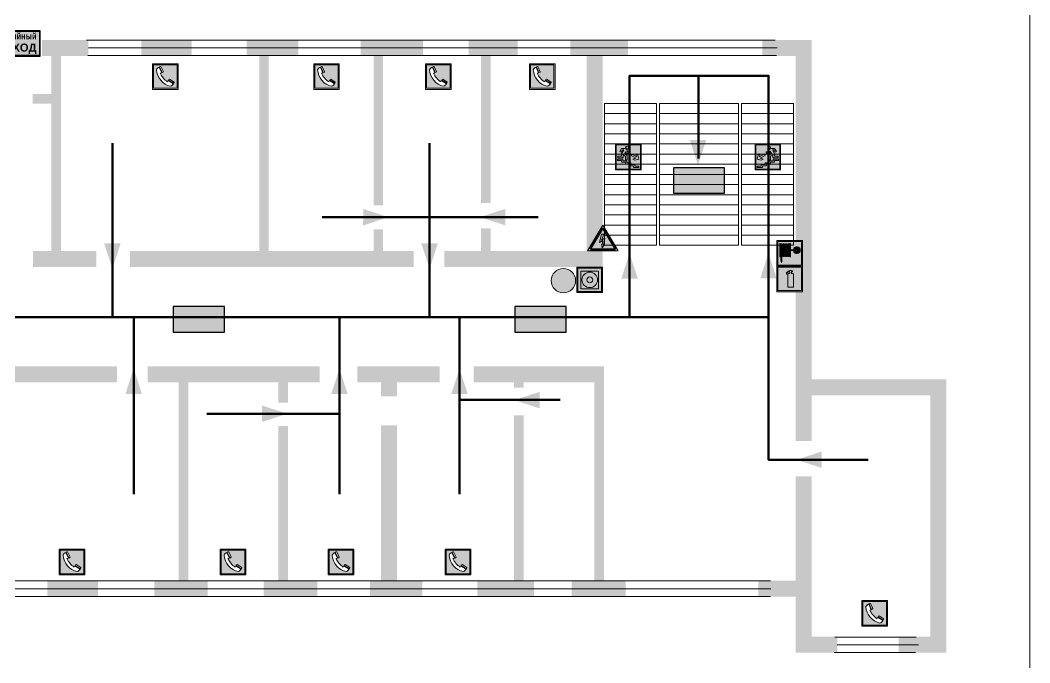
# Model space of a CAD drawing. Header units: millimetres. Extents: x 13114 to 67229, y 22859 to 38520.
# Drawn here: x 24686.5 to 25001.8, y 35251.5 to 35452.3 of the extents above; entities that cross this region are included whole.
import ezdxf

# ---------------------------------------------------------------- set-up
doc = ezdxf.new("R2010")
doc.units = ezdxf.units.MM
doc.layers.add('План_Штампы', color=7, linetype='Continuous')
doc.styles.add('обычный', font='arial.ttf')

# ---------------------------------------------------------------- blocks, each defined once
blk = doc.blocks.new('вниз')
at = {"lineweight": 0, "true_color": 0xffffff}
h = blk.add_hatch(color=7, dxfattribs=at)
h.dxf.hatch_style = 1
h.paths.add_polyline_path([(40994.51, -4472.22), (40986.51, -4472.22), (40986.51, -4480.22), (40994.51, -4480.22)])
h.paths.add_polyline_path([(40994.31, -4472.42), (40994.31, -4480.01), (40986.71, -4480.01), (40986.71, -4472.42)], flags=16)
h.paths.add_polyline_path([(40988.43, -4473.53), (40989.43, -4473.53), (40990.19, -4473.96), (40990.19, -4474.6), (40991, -4474.6), (40991, -4475.06), (40989.73, -4475.06), (40989.73, -4474.46), (40989.3, -4475.18), (40990.17, -4475.7), (40990.17, -4477.11), (40989.63, -4477.11), (40989.63, -4476.01), (40988.94, -4475.59), (40988.94, -4476.46), (40988.94, -4476.46), (40987.47, -4476.46), (40987.26, -4476.46), (40987.26, -4475.92), (40988.4, -4475.92), (40988.4, -4475.2), (40989.1, -4473.99), (40988.66, -4473.99), (40988.24, -4474.7), (40987.86, -4474.47), (40988.41, -4473.56)], flags=0)
h.paths.add_polyline_path([(40990.55, -4473.29, -1), (40989.69, -4473.29, -1)], flags=0)
h.paths.add_polyline_path([(40988.85, -4476.89), (40988.85, -4477.43), (40990.1, -4477.43), (40990.1, -4477.99), (40991.34, -4477.99), (40991.34, -4478.54), (40992.59, -4478.54), (40992.59, -4479.09), (40993.83, -4479.09), (40993.83, -4479.52), (40992.17, -4479.52), (40992.17, -4478.97), (40990.91, -4478.97), (40990.91, -4478.41), (40989.68, -4478.41), (40989.68, -4477.86), (40988.43, -4477.86), (40988.43, -4477.31), (40987.6, -4477.31), (40987.18, -4477.31), (40987.18, -4476.89)], flags=0)
h.paths.add_polyline_path([(40991.61, -4475.33), (40993.12, -4476.2), (40992.9, -4475.27), (40993.48, -4475.6), (40993.83, -4476.88), (40992.56, -4477.22), (40991.97, -4476.88), (40992.9, -4476.61), (40991.38, -4475.74), (40991.58, -4475.39)], flags=0)
h.paths.add_polyline_path([(40990.19, -4473.96), (40989.43, -4473.53), (40988.43, -4473.53), (40988.41, -4473.56), (40987.86, -4474.47), (40988.24, -4474.7), (40988.66, -4473.99), (40989.1, -4473.99), (40988.4, -4475.2), (40988.4, -4475.92), (40987.26, -4475.92), (40987.26, -4476.46), (40987.47, -4476.46), (40988.94, -4476.46), (40988.94, -4476.27), (40988.94, -4475.59), (40989.63, -4476.01), (40989.63, -4477.11), (40990.17, -4477.11), (40990.17, -4475.7), (40989.3, -4475.18), (40989.73, -4474.46), (40989.73, -4475.06), (40991, -4475.06), (40991, -4474.6), (40990.19, -4474.6)], flags=0)
h.paths.add_polyline_path([(40990.55, -4473.29, 1), (40989.69, -4473.29, 1)], flags=0)
h.paths.add_polyline_path([(40991.61, -4475.33), (40991.58, -4475.39), (40991.38, -4475.74), (40992.9, -4476.61), (40991.97, -4476.88), (40992.56, -4477.22), (40993.83, -4476.88), (40993.48, -4475.6), (40992.9, -4475.27), (40993.12, -4476.2)], flags=0)
h.paths.add_polyline_path([(40990.1, -4477.43), (40988.85, -4477.43), (40988.85, -4476.89), (40987.18, -4476.89), (40987.18, -4477.31), (40987.6, -4477.31), (40988.43, -4477.31), (40988.43, -4477.86), (40989.68, -4477.86), (40989.68, -4478.41), (40990.91, -4478.41), (40990.91, -4478.97), (40992.17, -4478.97), (40992.17, -4479.52), (40993.83, -4479.52), (40993.83, -4479.09), (40992.59, -4479.09), (40992.59, -4478.54), (40991.34, -4478.54), (40991.34, -4477.99), (40990.1, -4477.99)], flags=0)
at = {"lineweight": 0}
h = blk.add_hatch(color=126, dxfattribs=at)
h.dxf.hatch_style = 1
h.paths.add_polyline_path([(40994.31, -4472.42), (40986.71, -4472.42), (40986.71, -4480.01), (40994.31, -4480.01)])
h.paths.add_polyline_path([(40988.43, -4473.53), (40989.43, -4473.53), (40990.19, -4473.96), (40990.19, -4474.6), (40991, -4474.6), (40991, -4475.06), (40989.73, -4475.06), (40989.73, -4474.46), (40989.3, -4475.18), (40990.17, -4475.7), (40990.17, -4477.11), (40989.63, -4477.11), (40989.63, -4476.01), (40988.94, -4475.59), (40988.94, -4476.46), (40988.94, -4476.46), (40987.47, -4476.46), (40987.26, -4476.46), (40987.26, -4475.92), (40988.4, -4475.92), (40988.4, -4475.2), (40989.1, -4473.99), (40988.66, -4473.99), (40988.24, -4474.7), (40987.86, -4474.47), (40988.41, -4473.56)], flags=16)
h.paths.add_polyline_path([(40990.55, -4473.29, -1), (40989.69, -4473.29, -1)], flags=16)
h.paths.add_polyline_path([(40988.85, -4476.89), (40988.85, -4477.43), (40990.1, -4477.43), (40990.1, -4477.99), (40991.34, -4477.99), (40991.34, -4478.54), (40992.59, -4478.54), (40992.59, -4479.09), (40993.83, -4479.09), (40993.83, -4479.52), (40992.17, -4479.52), (40992.17, -4478.97), (40990.91, -4478.97), (40990.91, -4478.41), (40989.68, -4478.41), (40989.68, -4477.86), (40988.43, -4477.86), (40988.43, -4477.31), (40987.6, -4477.31), (40987.18, -4477.31), (40987.18, -4476.89)], flags=16)
h.paths.add_polyline_path([(40991.61, -4475.33), (40993.12, -4476.2), (40992.9, -4475.27), (40993.48, -4475.6), (40993.83, -4476.88), (40992.56, -4477.22), (40991.97, -4476.88), (40992.9, -4476.61), (40991.38, -4475.74), (40991.58, -4475.39)], flags=16)
at = {"lineweight": 0, "true_color": 0xffffff}
h = blk.add_hatch(color=7, dxfattribs=at)
h.dxf.hatch_style = 1
h.paths.add_polyline_path([(40989.73, -4474.46), (40989.73, -4475.06), (40991, -4475.06), (40991, -4474.6), (40990.19, -4474.6), (40990.19, -4473.96), (40989.43, -4473.53), (40988.43, -4473.53), (40988.41, -4473.56), (40987.86, -4474.47), (40988.24, -4474.7), (40988.66, -4473.99), (40989.1, -4473.99), (40988.4, -4475.2), (40988.4, -4475.92), (40987.26, -4475.92), (40987.26, -4476.46), (40987.47, -4476.46), (40988.94, -4476.46), (40988.94, -4475.59), (40989.63, -4476.01), (40989.63, -4477.11), (40990.17, -4477.11), (40990.17, -4475.7), (40989.3, -4475.18)])
h.paths.add_polyline_path([(40989.69, -4473.29, 1), (40990.55, -4473.29, 1)])
h.paths.add_polyline_path([(40991.61, -4475.33), (40991.58, -4475.39), (40991.38, -4475.74), (40992.9, -4476.61), (40991.97, -4476.88), (40992.56, -4477.22), (40993.83, -4476.88), (40993.48, -4475.6), (40992.9, -4475.27), (40993.12, -4476.2)])
h.paths.add_polyline_path([(40990.1, -4477.43), (40988.85, -4477.43), (40988.85, -4476.89), (40987.18, -4476.89), (40987.18, -4477.31), (40987.6, -4477.31), (40988.43, -4477.31), (40988.43, -4477.86), (40989.68, -4477.86), (40989.68, -4478.41), (40990.91, -4478.41), (40990.91, -4478.97), (40992.17, -4478.97), (40992.17, -4479.52), (40993.83, -4479.52), (40993.83, -4479.09), (40992.59, -4479.09), (40992.59, -4478.54), (40991.34, -4478.54), (40991.34, -4477.99), (40990.1, -4477.99)])
at = {"color": 126, "lineweight": 0}
for points in [[(40986.51, -4472.22), (40994.51, -4472.22), (40994.51, -4480.22), (40986.51, -4480.22)], [(40986.71, -4472.42), (40994.31, -4472.42), (40994.31, -4480.01), (40986.71, -4480.01)]]:
    blk.add_lwpolyline(points, close=True, dxfattribs=at)
for points in [[(40987.47, -4476.46), (40987.26, -4476.46), (40987.26, -4475.92), (40988.4, -4475.92), (40988.4, -4475.2), (40989.1, -4473.99), (40988.66, -4473.99), (40988.24, -4474.7), (40987.86, -4474.47), (40988.41, -4473.56), (40988.43, -4473.53), (40989.43, -4473.53), (40990.19, -4473.96), (40990.19, -4474.6), (40991, -4474.6), (40991, -4475.06), (40989.73, -4475.06), (40989.73, -4474.46), (40989.3, -4475.18), (40990.17, -4475.7), (40990.17, -4477.11), (40989.63, -4477.11), (40989.63, -4476.01), (40988.94, -4475.59), (40988.94, -4476.46)], [(40987.6, -4477.31), (40987.18, -4477.31), (40987.18, -4476.89), (40988.85, -4476.89), (40988.85, -4477.43), (40990.1, -4477.43), (40990.1, -4477.99), (40991.34, -4477.99), (40991.34, -4478.54), (40992.59, -4478.54), (40992.59, -4479.09), (40993.83, -4479.09), (40993.83, -4479.52), (40992.17, -4479.52), (40992.17, -4478.97), (40990.91, -4478.97), (40990.91, -4478.41), (40989.68, -4478.41), (40989.68, -4477.86), (40988.43, -4477.86), (40988.43, -4477.31), (40987.6, -4477.31)], [(40987.47, -4476.46), (40988.94, -4476.46), (40988.94, -4476.27)], [(40991.58, -4475.39), (40991.38, -4475.74), (40992.9, -4476.61), (40991.97, -4476.88), (40992.56, -4477.22), (40993.83, -4476.88), (40993.48, -4475.6), (40992.9, -4475.27), (40993.12, -4476.2), (40991.61, -4475.33), (40991.58, -4475.39)]]:
    blk.add_lwpolyline(points, dxfattribs=at)
blk.add_circle((40990.12, -4473.29), 0.432, dxfattribs=at)
blk = doc.blocks.new('вниз 3')
at = {"lineweight": 0, "true_color": 0xffffff}
h = blk.add_hatch(color=7, dxfattribs=at)
h.dxf.hatch_style = 1
h.paths.add_polyline_path([(40997.5, -4475.69), (40997.25, -4475.28), (40995.76, -4476.15), (40995.97, -4475.23), (40995.39, -4475.56), (40995.05, -4476.83), (40996.33, -4477.17), (40996.91, -4476.83), (40996, -4476.55)], flags=0)
h.paths.add_polyline_path([(40999.81, -4473.95), (41000.22, -4473.95), (41000.64, -4474.67), (41001.03, -4474.43), (41000.46, -4473.49), (41000.42, -4473.49), (40999.43, -4473.49), (40998.68, -4473.92), (40998.68, -4474.57), (40997.88, -4474.57), (40997.88, -4475), (40999.14, -4475), (40999.14, -4474.43), (40999.14, -4474.38), (40999.59, -4475.15), (40998.72, -4475.67), (40998.72, -4477.06), (40999.24, -4477.06), (40999.24, -4475.96), (40999.95, -4475.56), (40999.95, -4476.43), (41001.61, -4476.43), (41001.61, -4475.88), (41000.47, -4475.88), (41000.47, -4475.12)], flags=0)
h.paths.add_polyline_path([(40999.2, -4473.24, 1), (40998.35, -4473.24, 1)], flags=0)
h.paths.add_polyline_path([(41000.46, -4477.26), (41001.69, -4477.26), (41001.69, -4476.84), (41000.03, -4476.84), (41000.03, -4477.39), (40998.78, -4477.39), (40998.78, -4477.95), (40997.53, -4477.95), (40997.53, -4478.5), (40996.29, -4478.5), (40996.29, -4479.06), (40995.05, -4479.06), (40995.05, -4479.48), (40995.29, -4479.48), (40996.72, -4479.48), (40996.72, -4478.92), (40997.97, -4478.92), (40997.97, -4478.36), (40999.2, -4478.36), (40999.2, -4477.81), (41000.46, -4477.81)], flags=0)
h.paths.add_polyline_path([(41002.37, -4472.17), (40994.37, -4472.17), (40994.37, -4480.17), (41002.37, -4480.17)])
h.paths.add_polyline_path([(41002.16, -4479.96), (40994.57, -4479.96), (40994.57, -4472.37), (41002.16, -4472.37)], flags=16)
h.paths.add_polyline_path([(41001.61, -4475.88), (41001.61, -4476.43), (40999.95, -4476.43), (40999.95, -4475.56), (40999.24, -4475.96), (40999.24, -4477.06), (40998.72, -4477.06), (40998.72, -4475.67), (40999.59, -4475.15), (40999.14, -4474.38), (40999.14, -4474.43), (40999.14, -4475), (40997.88, -4475), (40997.88, -4474.57), (40998.68, -4474.57), (40998.68, -4473.92), (40999.43, -4473.49), (41000.42, -4473.49), (41000.46, -4473.49), (41001.03, -4474.43), (41000.64, -4474.67), (41000.22, -4473.95), (40999.81, -4473.95), (41000.47, -4475.12), (41000.47, -4475.88)], flags=0)
h.paths.add_polyline_path([(41001.69, -4476.84), (41001.69, -4477.26), (41000.46, -4477.26), (41000.46, -4477.81), (40999.2, -4477.81), (40999.2, -4478.36), (40997.97, -4478.36), (40997.97, -4478.92), (40996.72, -4478.92), (40996.72, -4479.48), (40995.05, -4479.48), (40995.05, -4479.06), (40996.29, -4479.06), (40996.29, -4478.5), (40997.53, -4478.5), (40997.53, -4477.95), (40998.78, -4477.95), (40998.78, -4477.39), (41000.03, -4477.39), (41000.03, -4476.84)], flags=0)
h.paths.add_polyline_path([(40998.35, -4473.24, -1), (40999.2, -4473.24, -1)], flags=0)
h.paths.add_polyline_path([(40997.5, -4475.69), (40996, -4476.55), (40996.91, -4476.83), (40996.33, -4477.17), (40995.05, -4476.83), (40995.39, -4475.56), (40995.97, -4475.23), (40995.76, -4476.15), (40997.25, -4475.28)], flags=0)
at = {"lineweight": 0}
h = blk.add_hatch(color=126, dxfattribs=at)
h.dxf.hatch_style = 1
h.paths.add_polyline_path([(41002.16, -4472.37), (40994.57, -4472.37), (40994.57, -4479.96), (41002.16, -4479.96)])
h.paths.add_polyline_path([(40995.97, -4475.23), (40995.76, -4476.15), (40997.25, -4475.28), (40997.5, -4475.69), (40996, -4476.55), (40996.91, -4476.83), (40996.33, -4477.17), (40995.05, -4476.83), (40995.39, -4475.56)], flags=16)
h.paths.add_polyline_path([(40997.88, -4474.57), (40998.68, -4474.57), (40998.68, -4473.92), (40999.43, -4473.49), (41000.42, -4473.49), (41000.46, -4473.49), (41001.03, -4474.43), (41000.64, -4474.67), (41000.22, -4473.95), (40999.81, -4473.95), (41000.47, -4475.12), (41000.47, -4475.88), (41001.61, -4475.88), (41001.61, -4476.43), (40999.95, -4476.43), (40999.95, -4475.56), (40999.24, -4475.96), (40999.24, -4477.06), (40998.72, -4477.06), (40998.72, -4475.67), (40999.59, -4475.15), (40999.14, -4474.38), (40999.14, -4474.43), (40999.14, -4475), (40997.88, -4475)], flags=16)
h.paths.add_polyline_path([(40998.35, -4473.24, -1), (40999.2, -4473.24, -1)], flags=16)
h.paths.add_polyline_path([(40997.53, -4477.95), (40998.78, -4477.95), (40998.78, -4477.39), (41000.03, -4477.39), (41000.03, -4476.84), (41001.69, -4476.84), (41001.69, -4477.26), (41000.46, -4477.26), (41000.46, -4477.81), (40999.2, -4477.81), (40999.2, -4478.36), (40997.97, -4478.36), (40997.97, -4478.92), (40996.72, -4478.92), (40996.72, -4479.48), (40995.05, -4479.48), (40995.05, -4479.06), (40996.29, -4479.06), (40996.29, -4478.5), (40997.53, -4478.5)], flags=16)
at = {"lineweight": 0, "true_color": 0xffffff}
h = blk.add_hatch(color=7, dxfattribs=at)
h.dxf.hatch_style = 1
h.paths.add_polyline_path([(40999.2, -4473.24, 1), (40998.35, -4473.24, 1)])
h.paths.add_polyline_path([(40999.81, -4473.95), (41000.22, -4473.95), (41000.64, -4474.67), (41001.03, -4474.43), (41000.46, -4473.49), (41000.42, -4473.49), (40999.43, -4473.49), (40998.68, -4473.92), (40998.68, -4474.57), (40997.88, -4474.57), (40997.88, -4475), (40999.14, -4475), (40999.14, -4474.43), (40999.14, -4474.38), (40999.59, -4475.15), (40998.72, -4475.67), (40998.72, -4477.06), (40999.24, -4477.06), (40999.24, -4475.96), (40999.95, -4475.56), (40999.95, -4476.43), (41001.61, -4476.43), (41001.61, -4475.88), (41000.47, -4475.88), (41000.47, -4475.12)])
h.paths.add_polyline_path([(40999.2, -4477.81), (41000.46, -4477.81), (41000.46, -4477.26), (41001.69, -4477.26), (41001.69, -4476.84), (41000.03, -4476.84), (41000.03, -4477.39), (40998.78, -4477.39), (40998.78, -4477.95), (40997.53, -4477.95), (40997.53, -4478.5), (40996.29, -4478.5), (40996.29, -4479.06), (40995.05, -4479.06), (40995.05, -4479.48), (40995.29, -4479.48), (40996.72, -4479.48), (40996.72, -4478.92), (40997.97, -4478.92), (40997.97, -4478.36), (40999.2, -4478.36)])
h.paths.add_polyline_path([(40997.5, -4475.69), (40997.25, -4475.28), (40995.76, -4476.15), (40995.97, -4475.23), (40995.39, -4475.56), (40995.05, -4476.83), (40996.33, -4477.17), (40996.91, -4476.83), (40996, -4476.55)])
at = {"color": 126, "lineweight": 0}
for points in [[(40994.37, -4472.17), (41002.37, -4472.17), (41002.37, -4480.17), (40994.37, -4480.17)], [(40994.57, -4472.37), (41002.16, -4472.37), (41002.16, -4479.96), (40994.57, -4479.96)]]:
    blk.add_lwpolyline(points, close=True, dxfattribs=at)
for points in [[(40999.14, -4474.43), (40999.14, -4475), (40997.88, -4475), (40997.88, -4474.57), (40998.68, -4474.57), (40998.68, -4473.92), (40999.43, -4473.49), (41000.42, -4473.49), (41000.46, -4473.49), (41001.03, -4474.43), (41000.64, -4474.67), (41000.22, -4473.95), (40999.81, -4473.95), (41000.47, -4475.12), (41000.47, -4475.88), (41001.61, -4475.88), (41001.61, -4476.43), (40999.95, -4476.43), (40999.95, -4475.56), (40999.24, -4475.96), (40999.24, -4477.06), (40998.72, -4477.06), (40998.72, -4475.67), (40999.59, -4475.15), (40999.14, -4474.38), (40999.14, -4474.43)], [(40995.05, -4476.83), (40995.39, -4475.56), (40995.97, -4475.23), (40995.76, -4476.15), (40997.25, -4475.28), (40997.5, -4475.69), (40996, -4476.55), (40996.91, -4476.83), (40996.33, -4477.17), (40995.05, -4476.83)], [(40995.29, -4479.48), (40995.05, -4479.48), (40995.05, -4479.06), (40996.29, -4479.06), (40996.29, -4478.5), (40997.53, -4478.5), (40997.53, -4477.95), (40998.78, -4477.95), (40998.78, -4477.39), (41000.03, -4477.39), (41000.03, -4476.84), (41001.69, -4476.84), (41001.69, -4477.26), (41000.46, -4477.26), (41000.46, -4477.81), (40999.2, -4477.81), (40999.2, -4478.36), (40997.97, -4478.36), (40997.97, -4478.92), (40996.72, -4478.92), (40996.72, -4479.48), (40995.05, -4479.48)]]:
    blk.add_lwpolyline(points, dxfattribs=at)
blk.add_circle((40998.77, -4473.24), 0.426, dxfattribs=at)
blk = doc.blocks.new('A$C7B4425F7')
at = {"true_color": 0xffffff}
blk.add_hatch(color=7, dxfattribs=at).paths.add_polyline_path([(0, 0), (-16, 0), (-16, -8), (0, -8)])
h = blk.add_hatch(color=126)
h.paths.add_polyline_path([(-0.2, -0.2), (-15.8, -0.2), (-15.8, -7.8), (-0.2, -7.8)])
h.paths.add_polyline_path([(-11.76, -2.03), (-11.76, -3.66), (-11.17, -3.66, -0.568275), (-11.17, -6.18), (-12.58, -6.18), (-12.58, -2.03)], flags=16)
h.paths.add_polyline_path([(-13.33, -4.12, -0.495768), (-13.59, -6.18), (-15.03, -6.18), (-15.03, -2.03), (-13.59, -2.03, -0.487973)], flags=16)
h.paths.add_polyline_path([(-10.25, -2.03), (-9.48, -2.03), (-9.48, -6.18), (-10.25, -6.18)], flags=16)
h.paths.add_polyline_path([(-13.84, -3.69), (-14.24, -3.69), (-14.24, -3.03), (-13.9, -3.03, -0.692621)], flags=0)
h.paths.add_polyline_path([(-9.15, -2.03), (-8.4, -2.03), (-8.04, -3.07), (-7.68, -2.03), (-6.93, -2.03), (-7.64, -4.1), (-6.93, -6.18), (-7.68, -6.18), (-8.04, -5.14), (-8.4, -6.18), (-9.15, -6.18), (-8.44, -4.1)], flags=16)
h.paths.add_polyline_path([(-11.76, -4.46), (-11.42, -4.46, -0.692621), (-11.36, -5.12), (-11.76, -5.12)], flags=0)
h.paths.add_polyline_path([(-13.9, -5.2), (-14.24, -5.2), (-14.24, -4.55), (-13.84, -4.55, -0.708038)], flags=0)
edge = h.paths.add_edge_path(flags=16)
edge.add_ellipse((-5.51, -4.08), major_axis=(0, 2.05), ratio=0.586184, start_angle=0, end_angle=360)
edge = h.paths.add_edge_path(flags=0)
edge.add_ellipse((-5.51, -4.08), major_axis=(0, 1.14), ratio=0.454828, start_angle=0, end_angle=360)
h.paths.add_polyline_path([(-4.13, -4.96, 0.377264), (-3.48, -4.52, 0.0555), (-3.16, -2.03), (-1.66, -2.03), (-1.66, -4.96), (-0.96, -4.96), (-0.96, -7.01), (-1.75, -7.01), (-1.75, -6.18), (-3.3, -6.18), (-3.3, -7.02), (-4.13, -7.02)], flags=16)
h.paths.add_polyline_path([(-2.73, -2.91), (-2.28, -2.91), (-2.28, -4.96), (-3.05, -4.96, 0.079136)], flags=0)
at = {"color": 126}
blk.add_lwpolyline([(-16, -8), (0, -8), (0, 0), (-16, 0)], close=True, dxfattribs=at)
blk = doc.blocks.new('A$C32E8229D')
at = {"true_color": 0xffffff}
blk.add_hatch(color=7, dxfattribs=at).paths.add_polyline_path([(0, 0), (0, -8), (16, -8), (16, 0)])
h = blk.add_hatch(color=126)
h.paths.add_polyline_path([(0.2, -0.2), (15.8, -0.2), (15.8, -7.8), (0.2, -7.8)])
h.paths.add_polyline_path([(13.49, -2.05), (12.08, -2.05), (11.37, -2.63, 0.162397), (11.29, -2.84), (11.29, -3.63), (10.35, -3.63), (10.35, -4.05), (11.68, -4.05), (11.68, -3.48), (12.26, -4.28), (11.29, -5.1), (11.29, -6.78), (11.85, -6.78), (11.85, -5.44), (12.8, -4.64), (12.8, -5.94), (14.46, -5.94), (14.46, -5.39), (13.45, -5.39), (13.45, -3.97), (12.46, -2.59), (13.15, -2.59), (13.69, -3.34), (14.18, -3)], flags=16)
h.paths.add_polyline_path([(10.74, -1.82, 1), (11.8, -1.82, 1)], flags=16)
h.paths.add_polyline_path([(9.39, -3.59), (5.99, -3.59), (6.56, -3.03), (5.91, -3.03), (5.1, -3.83), (5.91, -4.64), (6.56, -4.64), (5.99, -4.09), (9.39, -4.09)], flags=16)
h.paths.add_polyline_path([(4.29, -1.08), (1.72, -1.08), (1.72, -6.6), (4.29, -6.6)], flags=16)
at = {"color": 126}
blk.add_lwpolyline([(16, -8), (0, -8), (0, 0), (16, 0)], close=True, dxfattribs=at)
blk = doc.blocks.new('A$C54414219')
at = {"true_color": 0xffffff}
h = blk.add_hatch(color=7, dxfattribs=at)
h.paths.add_polyline_path([(2.39, -9.45), (2.39, -18.3), (11.23, -18.3), (11.23, -9.45)], flags=0)
h.paths.add_polyline_path([(10.71, -13.87, -1), (2.92, -13.87, -1)], flags=0)
h.paths.add_polyline_path([(8.3, -13.87, -1), (5.33, -13.87, -1)], flags=0)
h.paths.add_polyline_path([(0.41, -7.47), (0.41, -20.27), (13.21, -20.27), (13.21, -7.47)])
h.paths.add_polyline_path([(0.92, -19.77), (12.71, -19.77), (12.71, -7.98), (0.92, -7.98)], flags=16)
h.paths.add_polyline_path([(11.23, -9.45), (11.23, -18.3), (2.39, -18.3), (2.39, -9.45)], flags=0)
at = {"lineweight": 5}
h = blk.add_hatch(color=242, dxfattribs=at)
h.paths.add_polyline_path([(12.71, -7.98), (0.92, -7.98), (0.92, -19.77), (12.71, -19.77)])
h.paths.add_polyline_path([(11.23, -18.3), (2.39, -18.3), (2.39, -9.45), (11.23, -9.45)], flags=16)
h.paths.add_polyline_path([(10.71, -13.87, -1), (2.92, -13.87, -1)], flags=0)
h.paths.add_polyline_path([(8.3, -13.87, -1), (5.33, -13.87, -1)], flags=0)
at = {"true_color": 0xffffff}
h = blk.add_hatch(color=7, dxfattribs=at)
h.paths.add_polyline_path([(2.39, -9.45), (2.39, -18.3), (11.23, -18.3), (11.23, -9.45)])
h.paths.add_polyline_path([(10.71, -13.87, -1), (2.92, -13.87, -1)], flags=16)
h.paths.add_polyline_path([(8.3, -13.87, -1), (5.33, -13.87, -1)], flags=0)
at = {"lineweight": 5}
h = blk.add_hatch(color=242, dxfattribs=at)
h.paths.add_polyline_path([(2.92, -13.87, 1), (10.71, -13.87, 1)])
h.paths.add_polyline_path([(8.3, -13.87, -1), (5.33, -13.87, -1)], flags=16)
at = {"color": 242, "lineweight": 5}
for p, q in [((0.41, -20.27), (0.41, -7.47)), ((0.41, -7.47), (13.21, -7.47)), ((0.41, -7.47), (13.21, -7.47)), ((13.21, -20.27), (13.21, -7.47)), ((0.41, -20.27), (13.21, -20.27))]:
    blk.add_line(p, q, dxfattribs=at)
for points in [[(0.92, -7.98), (12.71, -7.98), (12.71, -19.77), (0.92, -19.77)], [(2.39, -9.45), (11.23, -9.45), (11.23, -18.3), (2.39, -18.3)]]:
    blk.add_lwpolyline(points, close=True, dxfattribs=at)
for radius in [3.89, 1.49]:
    blk.add_circle((6.81, -13.87), radius, dxfattribs=at)
blk = doc.blocks.new('A$C7B8C2D5B')
at = {"lineweight": 0}
h = blk.add_hatch(color=5, dxfattribs=at)
h.dxf.hatch_style = 1
h.paths.add_polyline_path([(1.4, -3.02, 1), (-2.11, -3.02, 1)])
at = {"color": 5, "lineweight": 0}
blk.add_circle((-0.36, -3.02), 1.75, dxfattribs=at)
blk = doc.blocks.new('A$C3AD82952')
at = {"true_color": 0xf5f5ff}
h = blk.add_hatch(color=7, dxfattribs=at)
h.dxf.hatch_style = 1
h.paths.add_polyline_path([(8.21, 8.73, 0.414214), (7.89, 9.05), (7.22, 9.05), (7.22, 9.92), (7.59, 9.92, 1), (7.57, 10.36), (7.22, 10.36), (7.22, 10.6), (6.43, 10.6), (6.43, 10.36), (6.01, 10.36), (4.74, 9.59), (4.74, 8.69), (4.98, 8.73), (4.98, 9.26), (6.12, 9.91), (6.43, 9.91), (6.43, 9.05), (5.76, 9.05, 0.414214), (5.44, 8.73), (5.44, 2.2), (8.21, 2.2)], flags=0)
h.paths.add_polyline_path([(12.8, 12.8), (0, 12.8), (0, 0), (12.8, 0)])
h.paths.add_polyline_path([(0.51, 12.29), (12.29, 12.29), (12.29, 0.51), (0.51, 0.51)], flags=16)
h.paths.add_polyline_path([(4.74, 9.59), (6.01, 10.36), (6.43, 10.36), (6.43, 10.6), (7.22, 10.6), (7.22, 10.36), (7.59, 10.36, -0.94586), (7.59, 9.92), (7.22, 9.92), (7.22, 9.05), (7.89, 9.05, -0.414214), (8.21, 8.73), (8.21, 2.2), (5.44, 2.2), (5.44, 8.73, -0.414214), (5.76, 9.05), (6.43, 9.05), (6.43, 9.91), (6.12, 9.91), (4.98, 9.26), (4.98, 8.73), (4.74, 8.69)], flags=0)
h = blk.add_hatch(color=242)
h.dxf.hatch_style = 1
h.paths.add_polyline_path([(12.29, 12.29), (0.51, 12.29), (0.51, 0.51), (12.29, 0.51)])
h.paths.add_polyline_path([(4.74, 8.69), (4.74, 9.59), (6.01, 10.36), (6.43, 10.36), (6.43, 10.6), (7.22, 10.6), (7.22, 10.36), (7.59, 10.36, -0.94586), (7.59, 9.92), (7.22, 9.92), (7.22, 9.05), (7.89, 9.05, -0.414214), (8.21, 8.73), (8.21, 2.2), (5.44, 2.2), (5.44, 8.73, -0.414214), (5.76, 9.05), (6.43, 9.05), (6.43, 9.91), (6.12, 9.91), (4.98, 9.26), (4.98, 8.73)], flags=16)
h = blk.add_hatch(color=7, dxfattribs=at)
h.dxf.hatch_style = 1
h.paths.add_polyline_path([(8.21, 8.73, 0.414214), (7.89, 9.05), (7.22, 9.05), (7.22, 9.92), (7.59, 9.92, 1), (7.57, 10.36), (7.22, 10.36), (7.22, 10.6), (6.43, 10.6), (6.43, 10.36), (6.01, 10.36), (4.74, 9.59), (4.74, 8.69), (4.98, 8.73), (4.98, 9.26), (6.12, 9.91), (6.43, 9.91), (6.43, 9.05), (5.76, 9.05, 0.414214), (5.44, 8.73), (5.44, 2.2), (8.21, 2.2)])
at = {"color": 242, "lineweight": 5}
for p, q in [((0, 0), (0, 12.8)), ((0, 12.8), (12.8, 12.8)), ((6.01, 10.36), (4.74, 9.59)), ((6.01, 10.36), (6.43, 10.36)), ((7.22, 10.6), (6.43, 10.6)), ((6.43, 10.6), (6.43, 10.36)), ((7.22, 10.36), (7.22, 10.6)), ((7.59, 10.36), (7.22, 10.36)), ((12.8, 0), (12.8, 12.8)), ((4.74, 9.59), (4.74, 8.69)), ((4.74, 8.69), (4.98, 8.73)), ((4.98, 9.26), (6.12, 9.91)), ((4.98, 8.73), (4.98, 9.26)), ((5.44, 2.2), (5.44, 8.73)), ((5.76, 9.05), (6.43, 9.05)), ((6.12, 9.91), (6.43, 9.91)), ((6.43, 9.91), (6.43, 9.05)), ((7.22, 9.05), (7.22, 9.92)), ((7.59, 9.92), (7.22, 9.92)), ((7.89, 9.05), (7.22, 9.05)), ((8.21, 2.2), (8.21, 8.73)), ((0, 0), (12.8, 0)), ((5.44, 2.2), (8.21, 2.2))]:
    blk.add_line(p, q, dxfattribs=at)
blk.add_lwpolyline([(0.51, 12.29), (12.29, 12.29), (12.29, 0.51), (0.51, 0.51)], close=True, dxfattribs=at)
for centre, radius, start, end in [((7.58, 10.14), 0.223, 273.1875, 86.8125), ((5.76, 8.73), 0.32, 90, 180), ((7.89, 8.73), 0.32, 0, 90)]:
    blk.add_arc(centre, radius, start, end, dxfattribs=at)
blk = doc.blocks.new('A$C37112FD5')
at = {"true_color": 0xf5f5ff}
h = blk.add_hatch(color=7, dxfattribs=at)
h.dxf.hatch_style = 1
h.paths.add_polyline_path([(12.8, -7.4), (0, -7.4), (0, -20.2), (12.8, -20.2)])
h.paths.add_polyline_path([(12.29, -7.91), (12.29, -19.69), (0.51, -19.69), (0.51, -7.91)], flags=16)
h.paths.add_polyline_path([(4.98, -9.04, -0.42597), (5.17, -9.22), (5.17, -12.25), (5.17, -15.29, -0.432244), (4.98, -15.47), (4.83, -15.47, -0.42597), (4.64, -15.29), (4.64, -12.25), (4.64, -9.22, -0.432244), (4.83, -9.04)], flags=0)
h.paths.add_polyline_path([(4.28, -9.22), (4.28, -12.25), (4.28, -15.29, -0.432244), (4.09, -15.47), (3.94, -15.47, -0.42597), (3.75, -15.29), (3.75, -12.25), (3.75, -9.22, -0.432244), (3.94, -9.04), (4.09, -9.04, -0.42597)], flags=0)
h.paths.add_polyline_path([(5.72, -9.04), (5.87, -9.04, -0.42597), (6.06, -9.22), (6.06, -12.25), (6.06, -15.29, -0.432244), (5.87, -15.47), (5.72, -15.47, -0.42597), (5.53, -15.29), (5.53, -12.25), (5.53, -9.22, -0.432244)], flags=0)
h.paths.add_polyline_path([(6.42, -8.9), (6.5, -8.9, -0.42597), (6.69, -9.08), (6.69, -12.03), (8.21, -12.03, -15.824349), (8.21, -12.47), (6.69, -12.47), (6.69, -15.42, -0.432244), (6.5, -15.6), (6.42, -15.6)], flags=0)
h.paths.add_polyline_path([(3.39, -9.22), (3.39, -12.25), (3.39, -15.29, -0.432244), (3.2, -15.47), (3.05, -15.47, -0.42597), (2.85, -15.29), (2.85, -12.25), (2.85, -9.22, -0.432244), (3.05, -9.04), (3.2, -9.04, -0.42597)], flags=0)
h.paths.add_polyline_path([(2.5, -9.22), (2.5, -16.71), (1.96, -16.71), (1.96, -9.22, -0.432244), (2.15, -9.04), (2.31, -9.04, -0.42597)], flags=0)
h.paths.add_polyline_path([(1.61, -8.9), (1.61, -15.6), (1.57, -15.6, -0.42597), (1.37, -15.42), (1.37, -12.03), (1.37, -9.09, -0.432244), (1.57, -8.9)], flags=0)
h.paths.add_polyline_path([(9.76, -10.81), (9.76, -12.03), (8.49, -12.03, -0.336371)], flags=0)
h.paths.add_polyline_path([(8.49, -12.47), (9.76, -12.47), (9.76, -13.7, -0.336371)], flags=0)
h.paths.add_polyline_path([(10.11, -10.81, -0.336371), (11.38, -12.03), (10.11, -12.03)], flags=0)
h.paths.add_polyline_path([(10.11, -12.47), (11.38, -12.47, -0.336371), (10.11, -13.7)], flags=0)
h.paths.add_polyline_path([(2.5, -16.84), (2.5, -17.05), (1.97, -17.05), (1.97, -16.84)], flags=0)
h.paths.add_polyline_path([(2.5, -17.24, -0.033778), (2.24, -18.6, -0.033778), (1.97, -17.24)], flags=0)
h = blk.add_hatch(color=242)
h.dxf.hatch_style = 1
h.paths.add_polyline_path([(12.29, -7.91), (0.51, -7.91), (0.51, -19.69), (12.29, -19.69)])
h.paths.add_polyline_path([(6.42, -15.6), (6.42, -8.9), (6.5, -8.9, -0.42597), (6.69, -9.08), (6.69, -12.03), (8.21, -12.03, -15.824349), (8.21, -12.47), (6.69, -12.47), (6.69, -15.42, -0.432244), (6.5, -15.6)], flags=16)
h.paths.add_polyline_path([(5.87, -15.47), (5.72, -15.47, -0.42597), (5.53, -15.29), (5.53, -12.25), (5.53, -9.22, -0.432244), (5.72, -9.04), (5.87, -9.04, -0.42597), (6.06, -9.22), (6.06, -12.25), (6.06, -15.29, -0.432244)], flags=16)
h.paths.add_polyline_path([(4.98, -15.47), (4.83, -15.47, -0.42597), (4.64, -15.29), (4.64, -12.25), (4.64, -9.22, -0.432244), (4.83, -9.04), (4.98, -9.04, -0.42597), (5.17, -9.22), (5.17, -12.25), (5.17, -15.29, -0.432244)], flags=16)
h.paths.add_polyline_path([(4.09, -15.47), (3.94, -15.47, -0.42597), (3.75, -15.29), (3.75, -12.25), (3.75, -9.22, -0.432244), (3.94, -9.04), (4.09, -9.04, -0.42597), (4.28, -9.22), (4.28, -12.25), (4.28, -15.29, -0.432244)], flags=16)
h.paths.add_polyline_path([(3.2, -15.47), (3.05, -15.47, -0.42597), (2.85, -15.29), (2.85, -12.25), (2.85, -9.22, -0.432244), (3.05, -9.04), (3.2, -9.04, -0.42597), (3.39, -9.22), (3.39, -12.25), (3.39, -15.29, -0.432244)], flags=16)
h.paths.add_polyline_path([(2.5, -17.05), (1.97, -17.05), (1.97, -16.84), (2.5, -16.84)], flags=16)
h.paths.add_polyline_path([(2.5, -17.24, -0.033778), (2.24, -18.6, -0.033778), (1.97, -17.24)], flags=16)
h.paths.add_polyline_path([(2.5, -16.71), (1.96, -16.71), (1.96, -9.22, -0.432244), (2.15, -9.04), (2.31, -9.04, -0.42597), (2.5, -9.22)], flags=16)
h.paths.add_polyline_path([(1.61, -15.6), (1.57, -15.6, -0.42597), (1.37, -15.42), (1.37, -12.03), (1.37, -9.09, -0.432244), (1.57, -8.9), (1.61, -8.9)], flags=16)
h.paths.add_polyline_path([(8.49, -12.47), (9.76, -12.47), (9.76, -13.7, -0.336371)], flags=0)
h.paths.add_polyline_path([(10.11, -13.7), (10.11, -12.47), (11.38, -12.47, -0.336371)], flags=0)
h.paths.add_polyline_path([(8.49, -12.03, -0.336371), (9.76, -10.81), (9.76, -12.03)], flags=0)
h.paths.add_polyline_path([(10.11, -12.03), (10.11, -10.81, -0.336371), (11.38, -12.03)], flags=0)
h = blk.add_hatch(color=7, dxfattribs=at)
h.dxf.hatch_style = 1
h.paths.add_polyline_path([(1.61, -8.9), (1.57, -8.9, 0.432244), (1.37, -9.09), (1.37, -12.03), (1.37, -15.42, 0.42597), (1.57, -15.6), (1.61, -15.6)])
h.paths.add_polyline_path([(2.5, -9.22, 0.42597), (2.31, -9.04), (2.15, -9.04, 0.432244), (1.96, -9.22), (1.96, -16.71), (2.5, -16.71)])
h.paths.add_polyline_path([(2.5, -16.84), (1.97, -16.84), (1.97, -17.05), (2.5, -17.05)])
h.paths.add_polyline_path([(2.5, -17.24), (1.97, -17.24, 0.033778), (2.24, -18.6, 0.033778)])
h.paths.add_polyline_path([(3.39, -12.25), (3.39, -9.22, 0.42597), (3.2, -9.04), (3.05, -9.04, 0.432244), (2.85, -9.22), (2.85, -12.25), (2.85, -15.29, 0.42597), (3.05, -15.47), (3.2, -15.47, 0.432244), (3.39, -15.29)])
h.paths.add_polyline_path([(4.28, -12.25), (4.28, -9.22, 0.42597), (4.09, -9.04), (3.94, -9.04, 0.432244), (3.75, -9.22), (3.75, -12.25), (3.75, -15.29, 0.42597), (3.94, -15.47), (4.09, -15.47, 0.432244), (4.28, -15.29)])
h.paths.add_polyline_path([(5.17, -12.25), (5.17, -9.22, 0.42597), (4.98, -9.04), (4.83, -9.04, 0.432244), (4.64, -9.22), (4.64, -12.25), (4.64, -15.29, 0.42597), (4.83, -15.47), (4.98, -15.47, 0.432244), (5.17, -15.29)])
h.paths.add_polyline_path([(6.06, -12.25), (6.06, -9.22, 0.42597), (5.87, -9.04), (5.72, -9.04, 0.432244), (5.53, -9.22), (5.53, -12.25), (5.53, -15.29, 0.42597), (5.72, -15.47), (5.87, -15.47, 0.432244), (6.06, -15.29)])
h.paths.add_polyline_path([(6.69, -12.47), (8.21, -12.47, 15.824349), (8.21, -12.03), (6.69, -12.03), (6.69, -9.08, 0.42597), (6.5, -8.9), (6.42, -8.9), (6.42, -15.6), (6.5, -15.6, 0.432244), (6.69, -15.42)])
h.paths.add_polyline_path([(8.49, -12.47), (9.76, -12.47), (9.76, -13.7, -0.336371)], flags=16)
h.paths.add_polyline_path([(8.49, -12.03, -0.336371), (9.76, -10.81), (9.76, -12.03)], flags=16)
h.paths.add_polyline_path([(10.11, -12.47), (11.38, -12.47, -0.336371), (10.11, -13.7)], flags=16)
h.paths.add_polyline_path([(10.11, -12.03), (10.11, -10.81, -0.336371), (11.38, -12.03)], flags=16)
h = blk.add_hatch(color=242)
h.dxf.hatch_style = 1
h.paths.add_polyline_path([(9.76, -10.81, 0.336371), (8.49, -12.03), (9.76, -12.03)])
h.paths.add_polyline_path([(10.11, -10.81), (10.11, -12.03), (11.38, -12.03, 0.336371)])
h.paths.add_polyline_path([(11.38, -12.47), (10.11, -12.47), (10.11, -13.7, 0.336371)])
h.paths.add_polyline_path([(9.76, -12.47), (8.49, -12.47, 0.336371), (9.76, -13.7)])
at = {"color": 242, "lineweight": 5}
for p, q in [((0, -20.2), (0, -7.4)), ((0, -7.4), (12.8, -7.4)), ((1.37, -12.03), (1.37, -9.08)), ((1.57, -8.9), (1.61, -8.9)), ((1.61, -8.9), (1.61, -15.6)), ((1.96, -16.71), (1.96, -9.22)), ((2.15, -9.04), (2.31, -9.04)), ((2.5, -16.71), (2.5, -9.22)), ((2.85, -12.25), (2.85, -9.22)), ((3.05, -9.04), (3.2, -9.04)), ((3.39, -12.25), (3.39, -9.22)), ((3.75, -12.25), (3.75, -9.22)), ((3.94, -9.04), (4.09, -9.04)), ((4.28, -12.25), (4.28, -9.22)), ((4.64, -12.25), (4.64, -9.22)), ((4.83, -9.04), (4.98, -9.04)), ((5.17, -12.25), (5.17, -9.22)), ((5.53, -12.25), (5.53, -9.22)), ((5.72, -9.04), (5.87, -9.04)), ((6.06, -12.25), (6.06, -9.22)), ((6.42, -8.9), (6.42, -15.6)), ((6.5, -8.9), (6.42, -8.9)), ((6.69, -12.03), (6.69, -9.08)), ((12.8, -20.2), (12.8, -7.4)), ((1.37, -12.03), (1.37, -15.42)), ((2.85, -12.25), (2.85, -15.29)), ((3.39, -12.25), (3.39, -15.29)), ((3.75, -12.25), (3.75, -15.29)), ((4.28, -12.25), (4.28, -15.29)), ((4.64, -12.25), (4.64, -15.29)), ((5.17, -12.25), (5.17, -15.29)), ((5.53, -12.25), (5.53, -15.29)), ((6.06, -12.25), (6.06, -15.29)), ((8.21, -12.03), (6.69, -12.03)), ((8.21, -12.47), (6.69, -12.47)), ((6.69, -12.47), (6.69, -15.42)), ((9.76, -12.03), (8.49, -12.03)), ((9.76, -12.47), (8.49, -12.47)), ((9.76, -10.81), (9.76, -12.03)), ((9.76, -12.47), (9.76, -13.7)), ((10.11, -10.81), (10.11, -12.03)), ((11.38, -12.03), (10.11, -12.03)), ((11.38, -12.47), (10.11, -12.47)), ((10.11, -12.47), (10.11, -13.7)), ((1.57, -15.6), (1.61, -15.6)), ((1.96, -16.71), (2.5, -16.71)), ((1.97, -16.84), (2.5, -16.84)), ((1.97, -17.05), (1.97, -16.84)), ((2.5, -17.05), (1.97, -17.05)), ((1.97, -17.24), (2.5, -17.24)), ((2.5, -16.84), (2.5, -17.05)), ((3.05, -15.47), (3.2, -15.47)), ((3.94, -15.47), (4.09, -15.47)), ((4.83, -15.47), (4.98, -15.47)), ((5.72, -15.47), (5.87, -15.47)), ((6.42, -15.6), (6.5, -15.6)), ((0, -20.2), (12.8, -20.2))]:
    blk.add_line(p, q, dxfattribs=at)
blk.add_lwpolyline([(0.51, -7.91), (12.29, -7.91), (12.29, -19.69), (0.51, -19.69)], close=True, dxfattribs=at)
for centre, radius, start, end in [((1.56, -9.09), 0.182, 87.1027, 180.6071), ((2.15, -9.22), 0.182, 87.1027, 180.6071), ((2.32, -9.22), 0.182, 359.3929, 92.8973), ((3.04, -9.22), 0.182, 87.1027, 180.6071), ((3.21, -9.22), 0.182, 359.3929, 92.8973), ((3.93, -9.22), 0.182, 87.1027, 180.6071), ((4.1, -9.22), 0.182, 359.3929, 92.8973), ((4.82, -9.22), 0.182, 87.1027, 180.6071), ((4.99, -9.22), 0.182, 359.3929, 92.8973), ((5.71, -9.22), 0.182, 87.1027, 180.6071), ((5.88, -9.22), 0.182, 359.3929, 92.8973), ((6.51, -9.09), 0.182, 359.3929, 92.8973), ((9.93, -12.25), 1.74, 187.2319, 172.7681), ((9.93, -12.25), 1.46, 96.9927, 171.3585), ((9.93, -12.25), 1.46, 188.6415, 263.0073), ((9.93, -12.25), 1.46, 8.6415, 83.0073), ((9.93, -12.25), 1.46, 276.9927, 351.3585), ((1.56, -15.42), 0.182, 179.3929, 272.8973), ((12.17, -15.98), 10.27, 187.041, 194.7793), ((-7.7, -15.98), 10.27, 345.2207, 352.959), ((3.04, -15.29), 0.182, 179.3929, 272.8973), ((3.21, -15.29), 0.182, 267.1027, 0.6071), ((3.93, -15.29), 0.182, 179.3929, 272.8973), ((4.1, -15.29), 0.182, 267.1027, 0.6071), ((4.82, -15.29), 0.182, 179.3929, 272.8973), ((4.99, -15.29), 0.182, 267.1027, 0.6071), ((5.71, -15.29), 0.182, 179.3929, 272.8973), ((5.88, -15.29), 0.182, 267.1027, 0.6071), ((6.51, -15.42), 0.182, 267.1027, 0.6071)]:
    blk.add_arc(centre, radius, start, end, dxfattribs=at)
blk = doc.blocks.new('A$C3E6D3DDE')
at = {"lineweight": 5}
h = blk.add_hatch(color=40, dxfattribs=at)
h.paths.add_polyline_path([(24.1, 1.45), (16.46, -11.35), (31.74, -11.35)])
h.paths.add_polyline_path([(24.09, -0.46), (30.03, -10.41), (18.14, -10.41)], flags=16)
h.paths.add_polyline_path([(24.54, -3.08), (23.41, -6.02), (25.13, -5.01), (24.33, -8.5), (24.82, -8.27), (23.79, -9.86), (23.4, -8.04), (23.8, -8.43), (24.04, -6.29), (22.39, -7.25), (23.44, -3.08)], flags=0)
h = blk.add_hatch(color=256, dxfattribs=at)
h.paths.add_polyline_path([(24.37, 0.03, 0.567511), (23.82, 0.03), (17.59, -10.4, 0.582454), (17.86, -10.88), (30.32, -10.88, 0.582149), (30.6, -10.4)])
h.paths.add_polyline_path([(24.09, -0.46), (18.14, -10.41), (30.03, -10.41)], flags=16)
h.paths.add_polyline_path([(24.54, -3.08), (23.41, -6.02), (25.13, -5.01), (24.33, -8.5), (24.82, -8.27), (23.79, -9.86), (23.4, -8.04), (23.8, -8.43), (24.04, -6.29), (22.39, -7.25), (23.44, -3.08)], flags=0)
h = blk.add_hatch(color=40, dxfattribs=at)
h.paths.add_polyline_path([(24.09, -0.46), (18.14, -10.41), (30.03, -10.41)])
h.paths.add_polyline_path([(24.82, -8.27), (23.79, -9.86), (23.4, -8.04), (23.8, -8.43), (24.04, -6.29), (22.39, -7.25), (23.44, -3.08), (24.54, -3.08), (23.41, -6.02), (25.13, -5.01), (24.33, -8.5)], flags=16)
at = {"color": 40, "lineweight": 5}
for p, q in [((16.46, -11.35), (24.1, 1.45)), ((24.1, 1.45), (31.74, -11.35))]:
    blk.add_line(p, q, dxfattribs=at)
at = {"lineweight": 5}
for p, q in [((17.59, -10.4), (23.82, 0.03)), ((24.37, 0.03), (30.6, -10.4)), ((18.14, -10.41), (24.09, -0.46)), ((23.44, -3.08), (22.39, -7.25)), ((23.41, -6.02), (24.54, -3.08)), ((25.13, -5.01), (23.41, -6.02)), ((24.54, -3.08), (23.44, -3.08)), ((24.09, -0.46), (30.03, -10.41)), ((24.33, -8.5), (25.13, -5.01)), ((22.39, -7.25), (24.04, -6.29)), ((23.8, -8.43), (23.4, -8.04)), ((23.4, -8.04), (23.79, -9.86)), ((23.79, -9.86), (24.82, -8.27)), ((24.04, -6.29), (23.8, -8.43)), ((24.82, -8.27), (24.33, -8.5)), ((17.86, -10.88), (30.32, -10.88)), ((18.14, -10.41), (30.03, -10.41))]:
    blk.add_line(p, q, dxfattribs=at)
at = {"color": 50, "lineweight": 5}
blk.add_line((31.74, -11.35), (16.46, -11.35), dxfattribs=at)
blk = doc.blocks.new('A$C456E1F9C')
at = {"lineweight": 5}
h = blk.add_hatch(color=242, dxfattribs=at)
h.paths.add_polyline_path([(0.51, -1.47), (0.51, -13.26), (12.29, -13.26), (12.29, -1.47)])
h.paths.add_polyline_path([(5.42, -4.95, -0.254479), (4.78, -5.4), (3.52, -2.53, -0.209735), (4.23, -2.4)], flags=16)
h.paths.add_polyline_path([(8.53, -8.6), (10.87, -10.17), (10.54, -10.76), (8.03, -9.13, -0.192251)], flags=16)
h.paths.add_polyline_path([(4.61, -5.49, 0.005518), (3.87, -5.72, 0.128647), (7.49, -10.01, 0.00809), (7.83, -9.33), (10.47, -10.97, -0.16736), (8.99, -12.25, -0.327862), (1.95, -3.95, -0.166952), (3.36, -2.62)], flags=16)
at = {"color": 242, "lineweight": 5}
for p, q in [((0, -13.77), (0, -0.97)), ((12.8, -0.97), (0, -0.97)), ((4.61, -5.49), (3.36, -2.62)), ((3.52, -2.53), (4.78, -5.4)), ((4.23, -2.4), (5.42, -4.95)), ((12.8, -13.77), (12.8, -0.97)), ((7.83, -9.33), (10.47, -10.97)), ((8.03, -9.13), (10.54, -10.76)), ((10.81, -10.12), (8.53, -8.6)), ((0, -13.77), (12.8, -13.77)), ((10.54, -10.76), (10.8, -10.3)), ((10.8, -10.3), (10.81, -10.12))]:
    blk.add_line(p, q, dxfattribs=at)
blk.add_lwpolyline([(0.51, -1.47), (12.29, -1.47), (12.29, -13.26), (0.51, -13.26)], close=True, dxfattribs=at)
for centre, radius, start, end in [((4.59, -5.34), 2.99, 114.2845, 152.1974), ((11.12, -3.31), 9.19, 183.9915, 256.6009), ((4.02, -3.27), 0.891, 76.3284, 123.7092), ((4.68, -4.59), 0.824, 276.9621, 334.0723), ((14.98, -39.1), 35.17, 107.1487, 108.4135), ((13.86, -0.94), 11.08, 205.5536, 234.8762), ((-13.31, 0.8), 23.44, 332.5487, 334.4027), ((8.94, -9.5), 0.989, 114.4092, 157.9388), ((7.87, -9.46), 3, 291.9291, 329.9329)]:
    blk.add_arc(centre, radius, start, end, dxfattribs=at)
blk = doc.blocks.new('A$C41C009D9')
at = {"true_color": 0xffffff}
blk.add_hatch(color=7, dxfattribs=at).paths.add_polyline_path([(0, 8), (-16, 8), (-16, 0), (0, 0)])
h = blk.add_hatch(color=126)
h.dxf.hatch_style = 1
h.paths.add_polyline_path([(-15.8, 7.8), (-15.8, 0.2), (-0.2, 0.2), (-0.2, 7.8)])
at = {"color": 126}
for points in [[(-16, 0), (0, 0), (0, 8), (-16, 8)], [(-16, 0), (0, 0), (0, 8), (-16, 8)], [(-15.8, 7.8), (-0.2, 7.8), (-0.2, 0.2), (-15.8, 0.2)]]:
    blk.add_lwpolyline(points, close=True, dxfattribs=at)
at = {"color": 7, "true_color": 0xffffff, "insert": (-15.8, 7.3), "char_height": 2.5, "width": 15.5999, "attachment_point": 1, "style": 'обычный'}
blk.add_mtext('\\pi1.6133;{\\fArial|b1|i0|c204|p34;\\H0.8x;\\W0.8;аварийный\\H1.25x;\\W1;\\P\\pi1.2327;ВЫХОД}', dxfattribs=at)

msp = doc.modelspace()

# ---------------------------------------------------------------- linework, layer by layer
at = {"color": 5, "lineweight": 0}
msp.add_lwpolyline([(24401.83, 35157.74), (25001.83, 35157.74), (25001.83, 35552.74), (24401.83, 35552.74)], close=True, dxfattribs=at)
at = {"lineweight": 100, "const_width": 5}
for points in [[(24693.32, 35443.62), (24707.84, 35443.62)], [(24724.31, 35443.62), (24740.04, 35443.62)], [(24757.27, 35443.62), (24773.37, 35443.62)], [(24792.84, 35443.62), (24812.31, 35443.62)], [(24818.95, 35377.68), (24865.97, 35377.68), (24865.97, 35443.62)], [(24826.54, 35443.62), (24841.89, 35443.62)], [(24858.37, 35443.62), (24876.34, 35443.62)], [(24918.28, 35443.62), (24931.2, 35443.62), (24931.2, 35320.79)], [(24690.54, 35377.68), (24710.28, 35377.68)], [(24720.78, 35377.68), (24809.4, 35377.68)], [(24659.41, 35341.57), (24716.74, 35341.57)], [(24726.31, 35341.57), (24780.03, 35341.57)], [(24791.85, 35341.57), (24817.56, 35341.57)], [(24801.72, 35334.7), (24801.72, 35341.57)], [(24828.15, 35341.57), (24865.97, 35341.57)], [(24960.89, 35257.11), (24973.23, 35257.11), (24973.23, 35337.58), (24931.2, 35337.58)], [(24801.72, 35274.59), (24801.72, 35325.67)], [(24931.2, 35309.71), (24931.2, 35274.59), (24917.05, 35274.59)], [(24710.83, 35274.59), (24694.98, 35274.59)], [(24745.06, 35274.59), (24728.44, 35274.59)], [(24779.3, 35274.59), (24762.53, 35274.59)], [(24812.13, 35274.59), (24795.79, 35274.59)], [(24846.98, 35274.59), (24829.34, 35274.59)], [(24875.61, 35274.59), (24858.74, 35274.59)], [(24931.2, 35274.59), (24931.2, 35257.11), (24941.68, 35257.11)]]:
    msp.add_lwpolyline(points, dxfattribs=at)
at = {"lineweight": 0, "const_width": 3}
for points in [[(24697.74, 35377.68), (24697.74, 35443.62)], [(24762.66, 35377.68), (24762.66, 35443.62)], [(24798.36, 35394.4), (24798.36, 35443.62)], [(24831.97, 35395.19), (24831.97, 35443.62)], [(24697.74, 35427.75), (24690.41, 35427.75)], [(24798.36, 35377.68), (24798.36, 35386.98)], [(24831.97, 35377.68), (24831.97, 35387.26)], [(24867.36, 35274.59), (24867.36, 35344.07)], [(24737.5, 35274.59), (24737.5, 35341.57)], [(24768.65, 35332.73), (24768.65, 35341.57)], [(24842.22, 35337.44), (24842.22, 35341.57)], [(24842.22, 35274.59), (24842.22, 35328.83)], [(24768.65, 35274.59), (24768.65, 35325.49)]]:
    msp.add_lwpolyline(points, dxfattribs=at)
at = {"lineweight": 0}
for points in [[(24707.18, 35446), (24922.33, 35446)], [(24707.84, 35443.62), (24922.98, 35443.62)], [(24707.61, 35441.23), (24922.76, 35441.23)], [(24479.79, 35277.06), (24920.8, 35277.06)], [(24480, 35274.59), (24921, 35274.59)], [(24479.79, 35272.14), (24920.8, 35272.14)], [(24940.99, 35259.51), (24966.37, 35259.51)], [(24941.68, 35257.11), (24967.07, 35257.11)], [(24941.68, 35257.11), (24967.07, 35257.11)], [(24940.75, 35254.73), (24966.13, 35254.73)]]:
    msp.add_lwpolyline(points, dxfattribs=at)
at = {"color": 126, "lineweight": 100, "true_color": 0x008754}
for points in [[(24455.44, 35320.85), (24455.44, 35304.14), (24484.69, 35304.14), (24484.69, 35359.44), (24876.85, 35359.44), (24876.85, 35434.93), (24898.37, 35434.93), (24898.37, 35409.1)], [(24876.85, 35359.44), (24920.23, 35359.44), (24920.23, 35434.93), (24898.37, 35434.93), (24898.37, 35409.1)], [(24715.33, 35359.44), (24715.33, 35413.85)], [(24814.4, 35359.44), (24814.4, 35413.85)], [(24780.83, 35390.75), (24848.3, 35390.75)], [(24721.97, 35359.44), (24721.97, 35304.14)], [(24786.25, 35359.44), (24786.25, 35304.14)], [(24823.74, 35359.44), (24823.74, 35304.14)], [(24951.4, 35314.9), (24920.23, 35314.9), (24920.23, 35359.44)], [(24855.11, 35333.6), (24823.74, 35333.6)], [(24786.25, 35329.29), (24744.84, 35329.29)]]:
    msp.add_lwpolyline(points, dxfattribs=at)
at = {"lineweight": 0}
for points in [[(24869.01, 35423.1), (24885.22, 35423.1), (24885.22, 35426.27), (24869.01, 35426.27)], [(24886.17, 35423.1), (24910.84, 35423.1), (24910.84, 35426.27), (24886.17, 35426.27)], [(24911.81, 35423.1), (24928.01, 35423.1), (24928.01, 35426.27), (24911.81, 35426.27)], [(24869.01, 35419.94), (24885.22, 35419.94), (24885.22, 35423.1), (24869.01, 35423.1)], [(24886.17, 35419.94), (24910.84, 35419.94), (24910.84, 35423.1), (24886.17, 35423.1)], [(24911.81, 35419.94), (24928.01, 35419.94), (24928.01, 35423.1), (24911.81, 35423.1)], [(24869.01, 35416.77), (24885.22, 35416.77), (24885.22, 35419.94), (24869.01, 35419.94)], [(24886.17, 35416.77), (24910.84, 35416.77), (24910.84, 35419.94), (24886.17, 35419.94)], [(24911.81, 35416.77), (24928.01, 35416.77), (24928.01, 35419.94), (24911.81, 35419.94)], [(24869.01, 35413.6), (24885.22, 35413.6), (24885.22, 35416.77), (24869.01, 35416.77)], [(24886.17, 35413.6), (24910.84, 35413.6), (24910.84, 35416.77), (24886.17, 35416.77)], [(24911.81, 35413.6), (24928.01, 35413.6), (24928.01, 35416.77), (24911.81, 35416.77)], [(24869.01, 35410.43), (24885.22, 35410.43), (24885.22, 35413.6), (24869.01, 35413.6)], [(24886.17, 35410.43), (24910.84, 35410.43), (24910.84, 35413.6), (24886.17, 35413.6)], [(24911.81, 35410.43), (24928.01, 35410.43), (24928.01, 35413.6), (24911.81, 35413.6)], [(24869.01, 35407.27), (24885.22, 35407.27), (24885.22, 35410.43), (24869.01, 35410.43)], [(24886.17, 35407.27), (24910.84, 35407.27), (24910.84, 35410.43), (24886.17, 35410.43)], [(24911.81, 35407.27), (24928.01, 35407.27), (24928.01, 35410.43), (24911.81, 35410.43)], [(24869.01, 35404.1), (24885.22, 35404.1), (24885.22, 35407.27), (24869.01, 35407.27)], [(24886.17, 35404.1), (24910.84, 35404.1), (24910.84, 35407.27), (24886.17, 35407.27)], [(24911.81, 35404.1), (24928.01, 35404.1), (24928.01, 35407.27), (24911.81, 35407.27)], [(24869.01, 35400.93), (24885.22, 35400.93), (24885.22, 35404.1), (24869.01, 35404.1)], [(24886.17, 35400.93), (24910.84, 35400.93), (24910.84, 35404.1), (24886.17, 35404.1)], [(24911.81, 35400.93), (24928.01, 35400.93), (24928.01, 35404.1), (24911.81, 35404.1)], [(24869.01, 35397.76), (24885.22, 35397.76), (24885.22, 35400.93), (24869.01, 35400.93)], [(24886.17, 35397.76), (24910.84, 35397.76), (24910.84, 35400.93), (24886.17, 35400.93)], [(24911.81, 35397.76), (24928.01, 35397.76), (24928.01, 35400.93), (24911.81, 35400.93)], [(24869.01, 35394.6), (24885.22, 35394.6), (24885.22, 35397.76), (24869.01, 35397.76)], [(24886.17, 35394.6), (24910.84, 35394.6), (24910.84, 35397.76), (24886.17, 35397.76)], [(24911.81, 35394.6), (24928.01, 35394.6), (24928.01, 35397.76), (24911.81, 35397.76)], [(24869.01, 35391.43), (24885.22, 35391.43), (24885.22, 35394.6), (24869.01, 35394.6)], [(24886.17, 35391.43), (24910.84, 35391.43), (24910.84, 35394.6), (24886.17, 35394.6)], [(24911.81, 35391.43), (24928.01, 35391.43), (24928.01, 35394.6), (24911.81, 35394.6)], [(24869.01, 35388.26), (24885.22, 35388.26), (24885.22, 35391.43), (24869.01, 35391.43)], [(24886.17, 35388.26), (24910.84, 35388.26), (24910.84, 35391.43), (24886.17, 35391.43)], [(24911.81, 35388.26), (24928.01, 35388.26), (24928.01, 35391.43), (24911.81, 35391.43)], [(24869.01, 35385.09), (24885.22, 35385.09), (24885.22, 35388.26), (24869.01, 35388.26)], [(24886.17, 35385.09), (24910.84, 35385.09), (24910.84, 35388.26), (24886.17, 35388.26)], [(24911.81, 35385.09), (24928.01, 35385.09), (24928.01, 35388.26), (24911.81, 35388.26)], [(24869.01, 35381.93), (24885.22, 35381.93), (24885.22, 35385.09), (24869.01, 35385.09)], [(24886.17, 35381.93), (24910.84, 35381.93), (24910.84, 35385.09), (24886.17, 35385.09)], [(24911.81, 35381.93), (24928.01, 35381.93), (24928.01, 35385.09), (24911.81, 35385.09)]]:
    msp.add_lwpolyline(points, close=True, dxfattribs=at)
at = {"layer": 'План_Штампы', "color": 126, "true_color": 0x008754}
for points in [[(24895.63, 35414.85), (24900.77, 35414.84), (24898.22, 35406.96)], [(24793.63, 35388.16), (24793.64, 35393.3), (24801.52, 35390.75)], [(24838, 35393.33), (24837.99, 35388.2), (24830.11, 35390.74)], [(24712.73, 35382.55), (24717.87, 35382.54), (24715.32, 35374.66)], [(24811.8, 35382.55), (24816.93, 35382.54), (24814.39, 35374.66)], [(24879.4, 35371.53), (24874.26, 35371.55), (24876.81, 35379.43)], [(24922.78, 35371.58), (24917.65, 35371.6), (24920.19, 35379.48)], [(24724.54, 35335.47), (24719.4, 35335.48), (24721.95, 35343.36)], [(24788.81, 35335.47), (24783.67, 35335.48), (24786.22, 35343.36)], [(24826.3, 35335.47), (24821.17, 35335.48), (24823.71, 35343.36)], [(24848.74, 35336.15), (24848.72, 35331.01), (24840.84, 35333.56)], [(24762.02, 35326.73), (24762.03, 35331.87), (24769.91, 35329.32)], [(24936.85, 35317.51), (24936.84, 35312.37), (24928.96, 35314.92)]]:
    msp.add_solid(points, dxfattribs=at)

# ---------------------------------------------------------------- block references
msp.add_blockref('A$C41C009D9', (24692.71, 35441.01))
for name, p, xscale, yscale, zscale in [('A$C456E1F9C', (24727.84, 35439.28), 0.625, 0.625, 0.625), ('A$C456E1F9C', (24778.18, 35439.28), 0.625, 0.625, 0.625), ('A$C456E1F9C', (24813.14, 35439.28), 0.625, 0.625, 0.625), ('A$C456E1F9C', (24845.55, 35439.28), 0.625, 0.625, 0.625), ('A$C3E6D3DDE', (24853.44, 35387.34), 0.625, 0.625, 0.625), ('A$C37112FD5', (24922.87, 35388.08), 0.6249984004534781, 0.6249984004534781, 0.6249984004534781), ('A$C54414219', (24860.15, 35379.81), 0.625, 0.625, 0.625), ('A$C3AD82952', (24922.87, 35367.45), 0.625, 0.625, 0.625), ('A$C7B8C2D5B', (24856.95, 35377.46), 2.177419353276491, 2.177419353276491, 2.177419353276491), ('A$C456E1F9C', (24698.7, 35287.61), 0.625, 0.625, 0.625), ('A$C456E1F9C', (24748.99, 35287.61), 0.625, 0.625, 0.625), ('A$C456E1F9C', (24782.73, 35287.61), 0.625, 0.625, 0.625), ('A$C456E1F9C', (24819.25, 35287.61), 0.625, 0.625, 0.625), ('A$C456E1F9C', (24949.41, 35271.5), 0.625, 0.625, 0.625)]:
    msp.add_blockref(name, p, dxfattribs=dict(xscale=xscale, yscale=yscale, zscale=zscale))
at = {"color": 126, "true_color": 0x008754}
for name, p in [('вниз', (-16114.08, 39885.75)), ('вниз 3', (-16078.35, 39885.71))]:
    msp.add_blockref(name, p, dxfattribs=at)
at = {"layer": 'План_Штампы'}
msp.add_blockref('A$C7B4425F7', (24906.52, 35406.18), dxfattribs=at)
at = {"layer": 'План_Штампы', "color": 126, "true_color": 0x008754, "xscale": -1}
for p in [(24750.28, 35362.78), (24857.05, 35362.78)]:
    msp.add_blockref('A$C32E8229D', p, dxfattribs=at)

doc.saveas('drawing.dxf')
